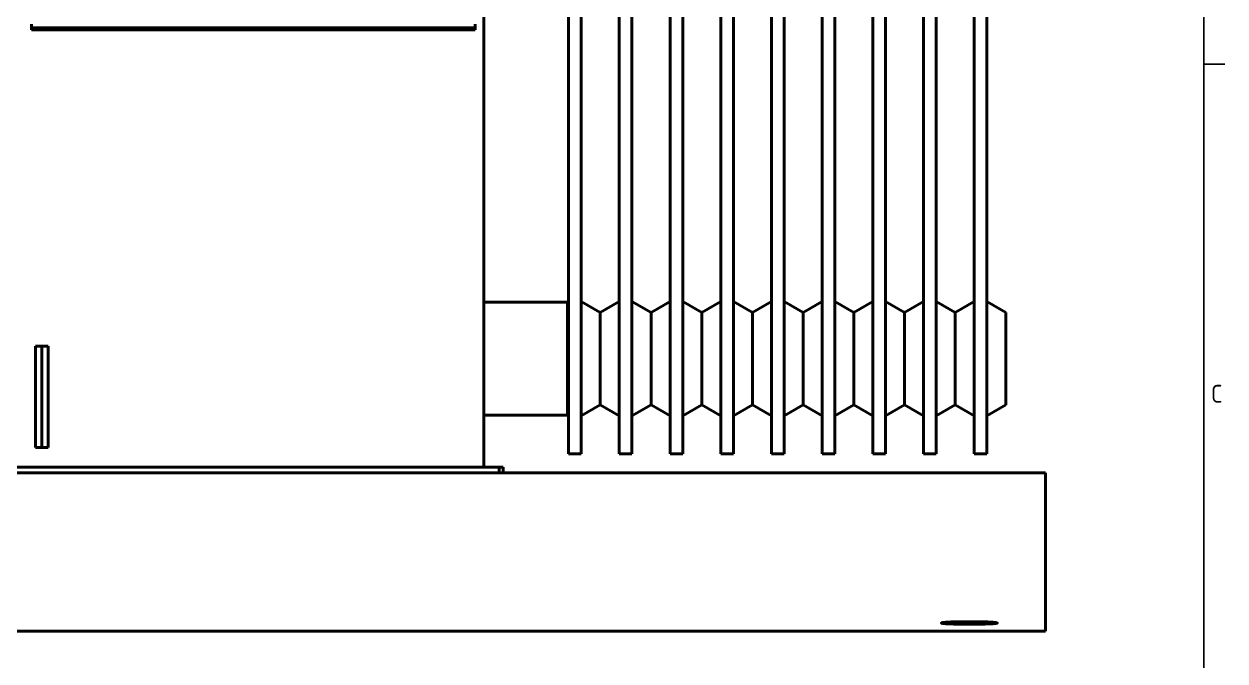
# Model space of a CAD drawing. Header units: millimetres. Extents: x 0 to 5887, y 0 to 4158.
# Drawn here: x 4816 to 5764, y 1088 to 1591 of the extents above; entities that cross this region are included whole.
import ezdxf

# ---------------------------------------------------------------- set-up
doc = ezdxf.new("R2010")
doc.units = ezdxf.units.MM
doc.header["$LTSCALE"] = 7
doc.layers.get('0').update_dxf_attribs({"color": 3, "lineweight": 25})
doc.layers.add('가시적인 것(ISO)', color=3, linetype='Continuous', lineweight=40)
doc.layers.add('경계(ISO)', color=7, linetype='Continuous', lineweight=25)
doc.styles.add('문자 텍스트_PSTEK_POSCO', font='isocp.shx')

# ---------------------------------------------------------------- blocks, each defined once
blk = doc.blocks.new('경계 Default Border')
at = {"layer": '경계(ISO)'}
blk.add_line((821, 222.75), (823.4, 222.75), dxfattribs=at)
at = {"layer": '경계(ISO)', "flags": 128}
blk.add_lwpolyline([(20, 20), (20, 574), (821, 574), (821, 20), (20, 20)], dxfattribs=at)
at = {"layer": '경계(ISO)', "color": 2, "insert": (821.83, 184.61), "char_height": 2, "attachment_point": 7, "style": '문자 텍스트_PSTEK_POSCO'}
blk.add_mtext('C', dxfattribs=at)

msp = doc.modelspace()

# ---------------------------------------------------------------- linework, layer by layer
at = {"layer": '가시적인 것(ISO)'}
for p, q in [((5245.8357, 1317.5911), (5245.8357, 2286.2252)), ((5255.8357, 2286.2252), (5255.8357, 1317.5911)), ((5285.8357, 1317.5911), (5285.8357, 2286.2252)), ((5295.8357, 2286.2252), (5295.8357, 1317.5911)), ((5325.8357, 1317.5911), (5325.8357, 2286.2252)), ((5335.8357, 2286.2252), (5335.8357, 1317.5911)), ((5365.8357, 1317.5911), (5365.8357, 2286.2252)), ((5375.8357, 2286.2252), (5375.8357, 1317.5911)), ((5405.8357, 1317.5911), (5405.8357, 2286.2252)), ((5415.8357, 2286.2252), (5415.8357, 1317.5911)), ((5445.8357, 1317.5911), (5445.8357, 2286.2252)), ((5455.8357, 2286.2252), (5455.8357, 1317.5911)), ((5485.8357, 1317.5911), (5485.8357, 2286.2252)), ((5495.8357, 2286.2252), (5495.8357, 1317.5911)), ((5525.8357, 1317.5911), (5525.8357, 2286.2252)), ((5535.8357, 2286.2252), (5535.8357, 1317.5911)), ((5565.8357, 1317.5911), (5565.8357, 2286.2252)), ((5575.8357, 2286.2252), (5575.8357, 1317.5911)), ((5179.0357, 1241.4081), (5179.0357, 1670.9081)), ((4822.0357, 1587.9081), (4822.0357, 1590.9081)), ((4822.0357, 1587.9081), (5172.0357, 1587.9081)), ((4822.0357, 1587.9081), (4822.0357, 1586.3081)), ((4822.0357, 1586.3081), (4825.0357, 1586.3081)), ((4825.0357, 1586.3081), (4825.0357, 1587.9081)), ((5169.0357, 1587.9081), (4825.0357, 1587.9081)), ((4825.0357, 1586.3081), (5169.0357, 1586.3081)), ((5169.0357, 1587.9081), (5169.0357, 1586.3081)), ((5169.0357, 1586.3081), (5172.0357, 1586.3081)), ((5172.0357, 1587.9081), (5172.0357, 1590.9081)), ((5172.0357, 1586.3081), (5172.0357, 1587.9081)), ((5245.0563, 1371.4581), (5179.0357, 1371.4581)), ((5245.0563, 1371.4581), (5245.8357, 1371.9081)), ((5245.0563, 1282.3581), (5245.0563, 1371.4581)), ((5270.8357, 1363.2479), (5255.8357, 1371.9081)), ((5270.8357, 1363.2479), (5285.8357, 1371.9081)), ((5310.8357, 1363.2479), (5295.8357, 1371.9081)), ((5310.8357, 1363.2479), (5325.8357, 1371.9081)), ((5350.8357, 1363.2479), (5335.8357, 1371.9081)), ((5350.8357, 1363.2479), (5365.8357, 1371.9081)), ((5390.8357, 1363.2479), (5375.8357, 1371.9081)), ((5390.8357, 1363.2479), (5405.8357, 1371.9081)), ((5430.8357, 1363.2479), (5415.8357, 1371.9081)), ((5430.8357, 1363.2479), (5445.8357, 1371.9081)), ((5470.8357, 1363.2479), (5455.8357, 1371.9081)), ((5470.8357, 1363.2479), (5485.8357, 1371.9081)), ((5510.8357, 1363.2479), (5495.8357, 1371.9081)), ((5510.8357, 1363.2479), (5525.8357, 1371.9081)), ((5550.8357, 1363.2479), (5535.8357, 1371.9081)), ((5550.8357, 1363.2479), (5565.8357, 1371.9081)), ((5590.8357, 1363.2479), (5575.8357, 1371.9081)), ((5270.8357, 1290.5684), (5270.8357, 1363.2479)), ((5310.8357, 1290.5684), (5310.8357, 1363.2479)), ((5350.8357, 1290.5684), (5350.8357, 1363.2479)), ((5390.8357, 1290.5684), (5390.8357, 1363.2479)), ((5430.8357, 1290.5684), (5430.8357, 1363.2479)), ((5470.8357, 1290.5684), (5470.8357, 1363.2479)), ((5510.8357, 1290.5684), (5510.8357, 1363.2479)), ((5550.8357, 1290.5684), (5550.8357, 1363.2479)), ((5590.8357, 1290.5684), (5590.8357, 1363.2479)), ((4830.0357, 1336.9081), (4825.0357, 1336.9081)), ((4825.0357, 1333.9081), (4825.0357, 1336.9081)), ((4830.0357, 1336.9081), (4830.0357, 1336.8662)), ((4830.0357, 1336.9081), (4835.0357, 1336.9081)), ((4830.0357, 1336.8662), (4830.0357, 1333.9081)), ((4835.0357, 1256.9081), (4835.0357, 1336.9081)), ((4825.0357, 1259.9081), (4825.0357, 1333.9081)), ((4830.0357, 1333.9081), (4830.0357, 1259.9081)), ((5245.8357, 1317.5911), (5245.8357, 1294.0988)), ((5255.8357, 1294.0988), (5255.8357, 1317.5911)), ((5285.8357, 1317.5911), (5285.8357, 1294.0988)), ((5295.8357, 1294.0988), (5295.8357, 1317.5911)), ((5325.8357, 1317.5911), (5325.8357, 1294.0988)), ((5335.8357, 1294.0988), (5335.8357, 1317.5911)), ((5365.8357, 1317.5911), (5365.8357, 1294.0988)), ((5375.8357, 1294.0988), (5375.8357, 1317.5911)), ((5405.8357, 1317.5911), (5405.8357, 1294.0988)), ((5415.8357, 1294.0988), (5415.8357, 1317.5911)), ((5445.8357, 1317.5911), (5445.8357, 1294.0988)), ((5455.8357, 1294.0988), (5455.8357, 1317.5911)), ((5485.8357, 1317.5911), (5485.8357, 1294.0988)), ((5495.8357, 1294.0988), (5495.8357, 1317.5911)), ((5525.8357, 1317.5911), (5525.8357, 1294.0988)), ((5535.8357, 1294.0988), (5535.8357, 1317.5911)), ((5565.8357, 1317.5911), (5565.8357, 1294.0988)), ((5575.8357, 1294.0988), (5575.8357, 1317.5911)), ((5245.8357, 1257.9389), (5245.8357, 1294.0988)), ((5255.8357, 1294.0988), (5255.8357, 1257.9389)), ((5270.8357, 1290.5684), (5255.8357, 1281.9081)), ((5270.8357, 1290.5684), (5285.8357, 1281.9081)), ((5285.8357, 1257.9389), (5285.8357, 1294.0988)), ((5295.8357, 1294.0988), (5295.8357, 1257.9389)), ((5310.8357, 1290.5684), (5295.8357, 1281.9081)), ((5310.8357, 1290.5684), (5325.8357, 1281.9081)), ((5325.8357, 1257.9389), (5325.8357, 1294.0988)), ((5335.8357, 1294.0988), (5335.8357, 1257.9389)), ((5350.8357, 1290.5684), (5335.8357, 1281.9081)), ((5350.8357, 1290.5684), (5365.8357, 1281.9081)), ((5365.8357, 1257.9389), (5365.8357, 1294.0988)), ((5375.8357, 1294.0988), (5375.8357, 1257.9389)), ((5390.8357, 1290.5684), (5375.8357, 1281.9081)), ((5390.8357, 1290.5684), (5405.8357, 1281.9081)), ((5405.8357, 1257.9389), (5405.8357, 1294.0988)), ((5415.8357, 1294.0988), (5415.8357, 1257.9389)), ((5430.8357, 1290.5684), (5415.8357, 1281.9081)), ((5430.8357, 1290.5684), (5445.8357, 1281.9081)), ((5445.8357, 1257.9389), (5445.8357, 1294.0988)), ((5455.8357, 1294.0988), (5455.8357, 1257.9389)), ((5470.8357, 1290.5684), (5455.8357, 1281.9081)), ((5470.8357, 1290.5684), (5485.8357, 1281.9081)), ((5485.8357, 1257.9389), (5485.8357, 1294.0988)), ((5495.8357, 1294.0988), (5495.8357, 1257.9389)), ((5510.8357, 1290.5684), (5495.8357, 1281.9081)), ((5510.8357, 1290.5684), (5525.8357, 1281.9081)), ((5525.8357, 1257.9389), (5525.8357, 1294.0988)), ((5535.8357, 1294.0988), (5535.8357, 1257.9389)), ((5550.8357, 1290.5684), (5535.8357, 1281.9081)), ((5550.8357, 1290.5684), (5565.8357, 1281.9081)), ((5565.8357, 1257.9389), (5565.8357, 1294.0988)), ((5575.8357, 1294.0988), (5575.8357, 1257.9389)), ((5590.8357, 1290.5684), (5575.8357, 1281.9081)), ((5245.0563, 1282.3581), (5179.0357, 1282.3581)), ((5245.0563, 1282.3581), (5245.8357, 1281.9081)), ((4825.0357, 1256.9081), (4825.0357, 1259.9081)), ((4825.0357, 1256.9081), (4830.0357, 1256.9081)), ((4830.0357, 1259.9081), (4830.0357, 1256.9501)), ((4830.0357, 1256.9501), (4830.0357, 1256.9081)), ((4835.0357, 1256.9081), (4830.0357, 1256.9081)), ((5245.8357, 1257.9389), (5245.8357, 1251.9081)), ((5255.8357, 1251.9081), (5245.8357, 1251.9081)), ((5255.8357, 1251.9081), (5255.8357, 1257.9389)), ((5285.8357, 1257.9389), (5285.8357, 1251.9081)), ((5295.8357, 1251.9081), (5285.8357, 1251.9081)), ((5295.8357, 1251.9081), (5295.8357, 1257.9389)), ((5325.8357, 1257.9389), (5325.8357, 1251.9081)), ((5335.8357, 1251.9081), (5325.8357, 1251.9081)), ((5335.8357, 1251.9081), (5335.8357, 1257.9389)), ((5365.8357, 1257.9389), (5365.8357, 1251.9081)), ((5375.8357, 1251.9081), (5365.8357, 1251.9081)), ((5375.8357, 1251.9081), (5375.8357, 1257.9389)), ((5405.8357, 1257.9389), (5405.8357, 1251.9081)), ((5415.8357, 1251.9081), (5405.8357, 1251.9081)), ((5415.8357, 1251.9081), (5415.8357, 1257.9389)), ((5445.8357, 1257.9389), (5445.8357, 1251.9081)), ((5455.8357, 1251.9081), (5445.8357, 1251.9081)), ((5455.8357, 1251.9081), (5455.8357, 1257.9389)), ((5485.8357, 1257.9389), (5485.8357, 1251.9081)), ((5495.8357, 1251.9081), (5485.8357, 1251.9081)), ((5495.8357, 1251.9081), (5495.8357, 1257.9389)), ((5525.8357, 1257.9389), (5525.8357, 1251.9081)), ((5535.8357, 1251.9081), (5525.8357, 1251.9081)), ((5535.8357, 1251.9081), (5535.8357, 1257.9389)), ((5565.8357, 1257.9389), (5565.8357, 1251.9081)), ((5575.8357, 1251.9081), (5565.8357, 1251.9081)), ((5575.8357, 1251.9081), (5575.8357, 1257.9389)), ((5191.0357, 1241.4081), (4803.0357, 1241.4081)), ((4803.0357, 1236.9081), (5191.0357, 1236.9081)), ((5194.0357, 1241.4081), (5191.0357, 1241.4081)), ((5191.0357, 1241.4081), (5191.0357, 1236.9081)), ((5191.0357, 1236.9081), (5194.0357, 1236.9081)), ((5194.0357, 1236.9081), (5194.0357, 1241.4081)), ((5622.0357, 1236.9081), (5194.0357, 1236.9081)), ((5622.0357, 1236.9081), (5622.0357, 1234.9081)), ((5622.0357, 1231.9154), (5622.0357, 1234.9081)), ((5622.0357, 1231.9154), (5622.0357, 1228.3053)), ((5622.0357, 1228.3053), (5622.0357, 1222.3199)), ((5622.0357, 1222.3199), (5622.0357, 1126.4964)), ((5552.0357, 1119.293), (5572.0357, 1119.293)), ((5622.0357, 1126.4964), (5622.0357, 1120.511)), ((5622.0357, 1120.511), (5622.0357, 1116.9008)), ((5622.0357, 1111.9081), (4372.0357, 1111.9081)), ((5572.0357, 1117.6147), (5552.0357, 1117.6147)), ((5622.0357, 1113.9081), (5622.0357, 1116.9008)), ((5622.0357, 1113.9081), (5622.0357, 1111.9081))]:
    msp.add_line(p, q, dxfattribs=at)
for centre, major_axis in [((5552.0357, 1118.4538), (-12, 0)), ((5572.0357, 1118.4538), (12, 0))]:
    msp.add_ellipse(centre, major_axis=major_axis, ratio=0.06992681, start_param=4.71238898, end_param=7.85398163, dxfattribs=at)

# ---------------------------------------------------------------- block references
at = {"xscale": 7, "yscale": 7, "zscale": 7}
msp.add_blockref('경계 Default Border', (0, 0), dxfattribs=at)

doc.saveas('drawing.dxf')
